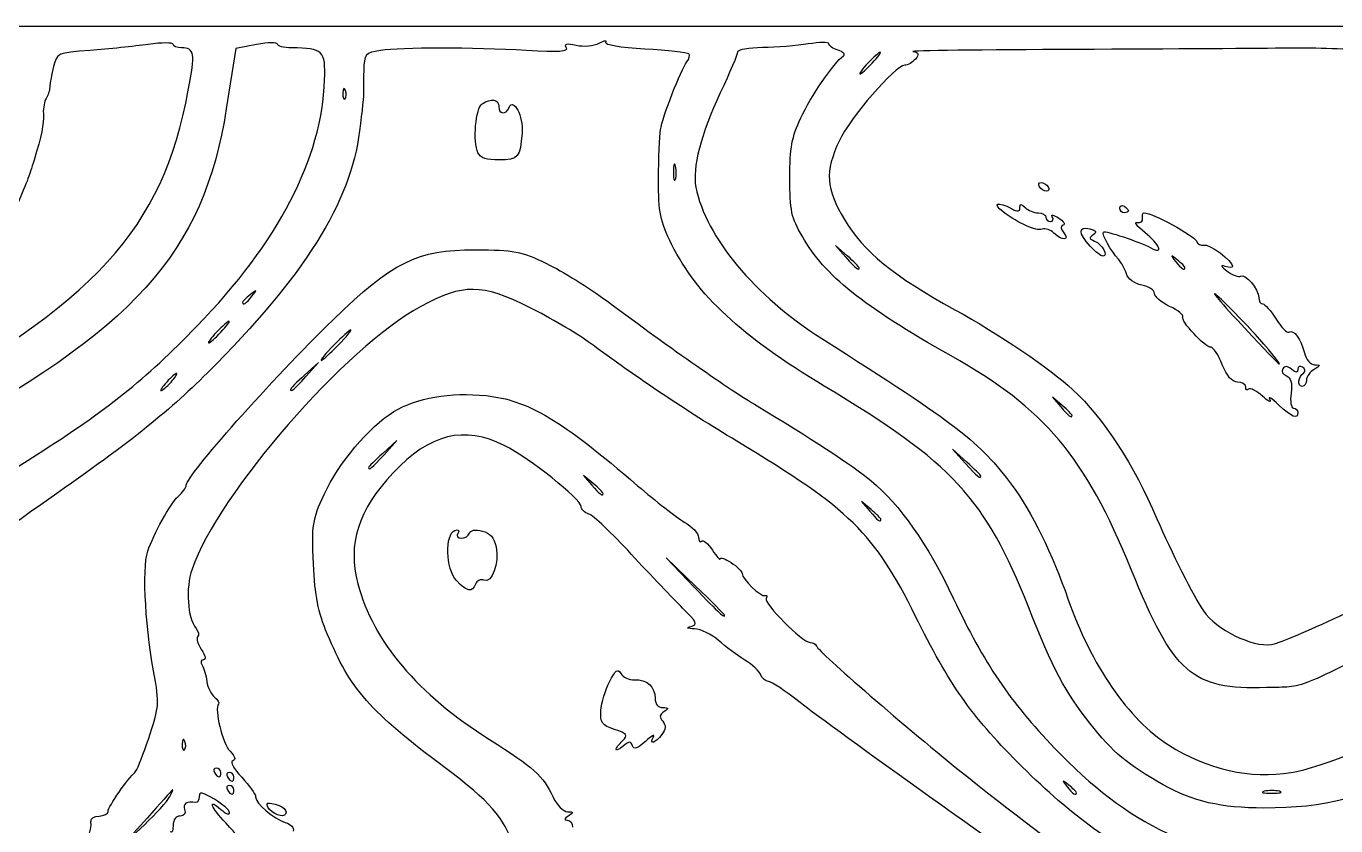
# Model space of a CAD drawing. Extents: x 32 to 2531, y 46 to 1398.
# Drawn here: x 960.5 to 1362.7, y 1152 to 1397.7 of the extents above; entities that cross this region are included whole.
import ezdxf

# ---------------------------------------------------------------- set-up
doc = ezdxf.new("R2010")
doc.units = 0
doc.layers.add('IMAGE', color=7, linetype='CONTINUOUS')

msp = doc.modelspace()

# ---------------------------------------------------------------- linework, layer by layer
at = {"layer": 'IMAGE', "color": 7}
for points in [[(32.319879, 721.65756), (32.319879, 1397.653213), (1281.6532, 1397.653213), (2530.9865, 1397.653213), (2530.9865, 721.65312), (2530.9865, 45.6531), (1281.6532, 45.6531), (32.319879, 45.6531), (32.319879, 721.64876)], [(1220.3199, 1386.319879), (1220.3199, 1386.319879)], [(1058.564, 1377.903217), (1058.564, 1377.903217)], [(1099.24, 1358.736815), (1099.24, 1358.736815)], [(1271.6532, 1348.319879), (1271.6532, 1348.319879)], [(1296.3199, 1341.731902), (1296.3199, 1341.731902)], [(1276.0699, 1334.09371), (1276.0699, 1334.09371)], [(1287.219, 1330.07248), (1287.219, 1330.07248)], [(1216.3199, 1323.42079), (1216.3199, 1323.42079)], [(1316.3199, 1323.48995), (1316.3199, 1323.48995)], [(1029.8233, 1314.65321), (1029.8233, 1314.65321)], [(1020.3199, 1303.65321), (1020.3199, 1303.65321)], [(1056.3199, 1299.65321), (1056.3199, 1299.65321)], [(1340.5493, 1299.98655), (1340.5493, 1299.98655)], [(1004.9865, 1288.31988), (1004.9865, 1288.31988)], [(1046.4038, 1289.98655), (1046.4038, 1289.98655)], [(1281.6532, 1278.11323), (1281.6532, 1278.11323)], [(1070.4038, 1265.98655), (1070.4038, 1265.98655)], [(1253.6532, 1259.40376), (1253.6532, 1259.40376)], [(1137.6532, 1254.11323), (1137.6532, 1254.11323)], [(1222.9865, 1246.11323), (1222.9865, 1246.11323)], [(1092.6497, 1227.31985), (1092.6497, 1227.31985)], [(1174.9865, 1216.69173), (1174.9865, 1216.69173)], [(1141.6532, 1175.39473), (1141.6532, 1175.39473)], [(1020.3199, 1168.31988), (1020.3199, 1168.31988)], [(1024.3199, 1166.98655), (1024.3199, 1166.98655)], [(1024.3199, 1162.98655), (1024.3199, 1162.98655)], [(1345.3199, 1162.57232), (1345.3199, 1162.57232)], [(1004.6031, 1160.98655), (1004.6031, 1160.98655)], [(1282.9865, 1162.15663), (1282.9865, 1162.15663)], [(1035.2673, 1157.03727), (1035.2673, 1157.03727)]]:
    msp.add_lwpolyline(points, close=True, dxfattribs=at)
for points in [[(1031.2775, 1392.00884), (1024.9018, 1390.748203), (1021.9644, 1372.216108)], [(1159.9101, 1354.627837), (1159.9105, 1354.627837)], [(1212.6532, 1327.08746), (1208.9865, 1330.31988), (1212.219, 1326.65321)], [(1046.4038, 1289.98655), (1050.3199, 1294.31988), (1045.9865, 1290.40376)], [(1278.6532, 1281.11319), (1275.6532, 1283.65321), (1278.1932, 1280.65321)], [(1345.1088, 1281.31977), (1345.1088, 1281.31988)], [(1070.4038, 1265.98655), (1074.3199, 1270.31988), (1069.9865, 1266.40376)], [(1249.3199, 1263.73709), (1244.9865, 1267.65321), (1248.9027, 1263.31988)], [(1134.6532, 1257.11323), (1131.6532, 1259.65321), (1134.1932, 1256.65321)], [(1219.9865, 1249.11323), (1216.9865, 1251.65321), (1219.5265, 1248.65321)], [(1165.9865, 1225.69173), (1156.9865, 1234.31988), (1165.6147, 1225.31988)], [(1009.2306, 1177.90321), (1009.2307, 1177.90321)], [(997.61695, 1154.31988), (990.40459, 1146.31988), (996.79815, 1152.31988)]]:
    msp.add_lwpolyline(points, dxfattribs=at)
for points in [[(997.98587, 1392.05206), (993.7692, 1391.461979), (985.7352, 1390.635821), (980.13253, 1390.216152)], [(1005.6525, 1392.05566), (1005.6525, 1392.643735), (1002.2025, 1392.642092), (997.98587, 1392.05206)], [(1008.2405, 1390.986436), (1006.8171, 1390.986436), (1005.6525, 1391.467587), (1005.6525, 1392.05566)], [(1037.6532, 1392.128), (1037.6532, 1392.755816), (1034.7841, 1392.702196), (1031.2775, 1392.00884)], [(1041.9865, 1390.968309), (1039.6032, 1390.978309), (1037.6532, 1391.500184), (1037.6532, 1392.128)], [(1129.4082, 1391.707026), (1126.3876, 1392.370453), (1125.5795, 1392.18443), (1126.3147, 1390.994909)], [(1136.4026, 1392.364139), (1134.732, 1391.470089), (1131.7588, 1391.190754), (1129.4082, 1391.707026)], [(1138.5217, 1392.646363), (1138.9543, 1393.346457), (1138.0008, 1393.219457), (1136.4026, 1392.364139)], [(1150.4834, 1390.612882), (1142.9111, 1391.064654), (1138.0544, 1391.890287), (1138.5217, 1392.646363)], [(1200.6532, 1392.187949), (1197.1699, 1391.614589), (1190.8699, 1391.10971), (1186.6532, 1391.065995)], [(1206.9865, 1392.198349), (1206.9865, 1392.766006), (1204.1365, 1392.761339), (1200.6532, 1392.187949)], [(1209.8294, 1390.263965), (1208.2658, 1390.760219), (1206.9865, 1391.630693), (1206.9865, 1392.198349)], [(980.13253, 1390.216152), (970.01809, 1389.458531), (969.93855, 1389.4231), (968.91487, 1385.219803)], [(1010.3003, 1377.971641), (1012.4701, 1389.409761), (1012.2205, 1390.986436), (1008.2405, 1390.986436)], [(1052.1586, 1381.147688), (1052.4773, 1390.160165), (1051.6825, 1390.927573), (1041.9865, 1390.968309)], [(1069.3199, 1390.181098), (1064.4984, 1389.446026), (1064.3142, 1389.220705), (1064.162, 1383.869343)], [(1114.1482, 1390.163098), (1097.3693, 1391.155318), (1075.7669, 1391.163994), (1069.3199, 1390.181098)], [(1126.3147, 1390.994909), (1127.0784, 1389.759235), (1124.2489, 1389.565789), (1114.1482, 1390.163098)], [(1163.9659, 1389.11831), (1163.5622, 1389.522003), (1157.4951, 1390.194561), (1150.4834, 1390.612882)], [(1163.3945, 1386.685434), (1164.1125, 1387.619822), (1164.3696, 1388.714617), (1163.9659, 1389.11831)], [(1178.9865, 1389.732021), (1178.9865, 1389.04205), (1176.5893, 1383.384613), (1173.6594, 1377.159939)], [(1186.6532, 1391.065995), (1182.4365, 1391.022275), (1178.9865, 1390.421993), (1178.9865, 1389.732021)], [(1198.343, 1369.474118), (1201.4126, 1376.068043), (1208.5896, 1386.480931), (1211.4616, 1388.507449)], [(1211.4616, 1388.507449), (1212.1274, 1388.977278), (1211.3926, 1389.76771), (1209.8294, 1390.263965)], [(1222.7847, 1389.653213), (1222.4181, 1389.653213), (1220.7089, 1388.153213), (1218.9865, 1386.319879)], [(1220.3199, 1386.319879), (1222.0422, 1388.153213), (1223.1514, 1389.653213), (1222.7847, 1389.653213)], [(1233.561, 1387.542211), (1232.6991, 1386.503482), (1231.2319, 1385.653613), (1230.3006, 1385.653613)], [(1283.0671, 1390.506385), (1254.1445, 1390.404025), (1231.5264, 1390.120149), (1232.8045, 1389.875545)], [(1232.8045, 1389.875545), (1234.6481, 1389.52273), (1234.8045, 1389.040467), (1233.561, 1387.542211)], [(1347.6535, 1390.895262), (1341.0535, 1390.783742), (1311.9896, 1390.608743), (1283.0671, 1390.506385)], [(1372.0867, 1390.243906), (1365.2484, 1390.713675), (1354.2535, 1391.006785), (1347.6535, 1390.895262)], [(968.91487, 1385.219803), (968.34783, 1382.891479), (967.83183, 1380.086485), (967.7682, 1378.986485)], [(1064.162, 1383.869343), (1064.075, 1380.817135), (1064.063, 1377.906573), (1064.135, 1377.401427)], [(1155.2864, 1365.767806), (1155.9299, 1369.829745), (1161.5156, 1384.239945), (1163.3945, 1386.685434)], [(1230.3006, 1385.653613), (1227.4502, 1385.653613), (1213.4571, 1369.492085), (1210.14, 1362.368862)], [(1218.9865, 1386.319879), (1217.2642, 1384.486546), (1216.155, 1382.986546), (1216.5217, 1382.986546)], [(1216.5217, 1382.986546), (1216.8884, 1382.986546), (1218.5975, 1384.486546), (1220.3199, 1386.319879)], [(1012.8989, 1305.43882), (1037.9931, 1331.27985), (1051.3027, 1356.946097), (1052.1586, 1381.147688)], [(918.98587, 1278.26352), (982.44309, 1313.383), (1002.1248, 1334.87385), (1010.3003, 1377.971641)], [(966.65641, 1375.453416), (966.10855, 1374.610228), (965.71591, 1372.510228), (965.78388, 1370.786749)], [(967.7682, 1378.986485), (967.7046, 1377.886485), (967.20428, 1376.296604), (966.65641, 1375.453416)], [(1057.7585, 1377.097661), (1057.7005, 1375.692106), (1058.0157, 1374.904606), (1058.4588, 1375.347661)], [(1058.564, 1377.903217), (1058.1384, 1378.966861), (1057.8225, 1378.650918), (1057.7585, 1377.097661)], [(1058.4588, 1375.347661), (1058.9018, 1375.790717), (1058.9492, 1376.940717), (1058.564, 1377.903217)], [(1064.135, 1377.401427), (1064.207, 1376.896282), (1063.6455, 1371.53675), (1062.8875, 1365.491355)], [(1100.5416, 1373.818486), (1103.305, 1375.570197), (1105.6532, 1375.188014), (1105.6532, 1372.986546)], [(1108.7917, 1372.653213), (1110.1589, 1375.936519), (1113.1909, 1369.950618), (1112.7831, 1364.773129)], [(1173.6594, 1377.159939), (1167.7255, 1364.553287), (1164.9843, 1353.997861), (1166.1415, 1348.211722)], [(1021.9644, 1372.216108), (1014.9339, 1327.85968), (993.8896, 1304.53238), (929.65321, 1269.89046)], [(1099.24, 1358.736815), (1097.6123, 1362.113982), (1098.5115, 1372.531561), (1100.5416, 1373.818486)], [(1105.6532, 1372.986546), (1105.6532, 1370.564311), (1107.8257, 1370.333569), (1108.7917, 1372.653213)], [(965.78388, 1370.786749), (965.91668, 1367.418973), (965.24436, 1364.04096), (962.93191, 1356.457833)], [(1195.0121, 1350.986546), (1195.0125, 1360.273745), (1195.6139, 1363.611514), (1198.343, 1369.474118)], [(1062.8875, 1365.491355), (1060.1158, 1343.387167), (1046.1156, 1321.12062), (1016.1499, 1291.15791)], [(1112.7831, 1364.773129), (1112.1915, 1357.26059), (1111.6636, 1356.643581), (1105.7581, 1356.562078)], [(1154.701, 1350.611249), (1154.723, 1357.050995), (1154.9861, 1363.871446), (1155.2864, 1365.767806)], [(1210.14, 1362.368862), (1205.7356, 1352.910361), (1206.08, 1347.775537), (1211.7551, 1338.28994)], [(962.93191, 1356.457833), (961.39891, 1351.430695), (960.63855, 1349.466845), (957.12181, 1341.451647)], [(1105.7581, 1356.562078), (1101.9249, 1356.509168), (1100.0048, 1357.149783), (1099.24, 1358.736815)], [(1159.9105, 1354.627837), (1159.5725, 1355.925127), (1159.2737, 1355.186546), (1159.2465, 1352.986546)], [(1159.2465, 1352.986546), (1159.2195, 1350.786546), (1159.4959, 1349.725127), (1159.8611, 1350.627837)], [(1159.8611, 1350.627837), (1160.2264, 1351.530547), (1160.2486, 1353.330547), (1159.9101, 1354.627837)], [(1158.8041, 1330.48849), (1155.1078, 1337.99673), (1154.666, 1340.163203), (1154.701, 1350.611249)], [(1166.1415, 1348.211722), (1169.2335, 1332.75172), (1184.1443, 1314.81491), (1204.8455, 1301.65318)], [(1198.8512, 1332.98655), (1195.4444, 1338.90164), (1195.0116, 1340.930879), (1195.0121, 1350.986546)], [(1271.6532, 1348.319879), (1271.2, 1349.053213), (1271.4292, 1349.653213), (1272.1625, 1349.653213)], [(1273.8106, 1346.986546), (1273.0773, 1346.986546), (1272.1064, 1347.586546), (1271.6532, 1348.319879)], [(1272.1625, 1349.653213), (1272.8958, 1349.653213), (1273.8667, 1349.053213), (1274.3199, 1348.319879)], [(1274.3199, 1348.319879), (1274.7731, 1347.586546), (1274.5439, 1346.986546), (1273.8106, 1346.986546)], [(1260.4734, 1340.618071), (1257.0418, 1343.174115), (1258.8564, 1343.863614), (1263.0742, 1341.606301)], [(1265.6532, 1341.872967), (1265.6532, 1343.153899), (1266.0088, 1343.164323), (1267.2532, 1341.919877)], [(1272.5098, 1335.27208), (1270.5671, 1334.62452), (1265.4965, 1336.87665), (1260.4734, 1340.618071)], [(1263.0742, 1341.606301), (1264.977, 1340.587963), (1265.6532, 1340.657885), (1265.6532, 1341.872967)], [(1267.2532, 1341.919877), (1268.1332, 1341.039877), (1269.9332, 1340.319877), (1271.2532, 1340.319877)], [(1271.2532, 1340.319877), (1272.5732, 1340.319877), (1273.6532, 1339.71987), (1273.6532, 1338.98654)], [(1275.5924, 1339.08497), (1275.1057, 1339.87244), (1275.9762, 1339.72442), (1277.5269, 1338.75603)], [(1296.3199, 1341.731902), (1296.3199, 1342.508514), (1296.9199, 1342.773105), (1297.6532, 1342.319879)], [(1297.6532, 1340.319879), (1296.9199, 1340.319879), (1296.3199, 1340.95529), (1296.3199, 1341.731902)], [(1297.6532, 1342.319879), (1298.3865, 1341.866654), (1298.9865, 1341.231245), (1298.9865, 1340.907857)], [(1298.9865, 1340.907857), (1298.9865, 1340.584469), (1298.3865, 1340.319879), (1297.6532, 1340.319879)], [(1303.3199, 1338.65321), (1303.1365, 1339.56988), (1303.3789, 1340.319879), (1303.8579, 1340.319879)], [(1303.8579, 1340.319879), (1306.2119, 1340.319879), (1319.2152, 1333.27542), (1319.833, 1331.66549)], [(1211.7551, 1338.28994), (1217.6925, 1328.36593), (1226.8586, 1320.8651), (1245.6536, 1310.54996)], [(1276.0699, 1334.09369), (1275.0943, 1335.06928), (1273.4923, 1335.59956), (1272.5098, 1335.27208)], [(1273.6532, 1338.98654), (1273.6532, 1338.25321), (1274.2886, 1337.65321), (1275.0652, 1337.65321)], [(1275.0652, 1337.65321), (1275.8419, 1337.65321), (1276.0791, 1338.2975), (1275.5924, 1339.08497)], [(1277.5269, 1338.75603), (1279.0775, 1337.78763), (1279.7152, 1336.78499), (1278.9441, 1336.52793)], [(1278.9441, 1336.52793), (1278.0007, 1336.21347), (1278.0498, 1335.4486), (1279.0942, 1334.19021)], [(1287.219, 1330.07248), (1283.5443, 1333.98395), (1283.492, 1336.28671), (1287.0992, 1335.3434)], [(1287.0992, 1335.3434), (1289.157, 1334.80529), (1289.4263, 1334.33704), (1288.1366, 1333.53996)], [(1303.9865, 1334.27327), (1301.6032, 1336.18726), (1300.5532, 1337.58075), (1301.6532, 1337.3699)], [(1301.6532, 1337.3699), (1302.7532, 1337.15906), (1303.5032, 1337.73655), (1303.3199, 1338.65321)], [(1244.542, 1296.34704), (1217.314, 1311.7016), (1205.7859, 1320.94601), (1198.8512, 1332.98655)], [(1279.0942, 1334.19021), (1281.1206, 1331.74845), (1278.4988, 1331.66477), (1276.0699, 1334.09371)], [(1288.1366, 1333.53996), (1286.7725, 1332.69689), (1286.8703, 1332.28079), (1288.5875, 1331.62185)], [(1288.5875, 1331.62185), (1290.8971, 1330.73558), (1292.9915, 1326.98655), (1291.1771, 1326.98655)], [(1295.8992, 1326.03021), (1293.6675, 1328.46936), (1290.7102, 1333.82132), (1291.2796, 1334.39067)], [(1291.2796, 1334.39067), (1291.8317, 1334.94277), (1302.2336, 1331.48332), (1305.8648, 1329.53995)], [(1305.8648, 1329.53995), (1309.9548, 1327.35108), (1308.7146, 1330.47626), (1303.9865, 1334.27327)], [(1319.833, 1331.66549), (1320.2222, 1330.65135), (1321.2409, 1330.0869), (1322.0969, 1330.41118)], [(1054.6514, 1307.36363), (1073.0587, 1325.23345), (1080.6719, 1328.99739), (1098.3199, 1328.95302)], [(1098.3199, 1328.95302), (1110.5002, 1328.92242), (1112.4027, 1328.55756), (1120.3199, 1324.73406)], [(1205.5935, 1287.07461), (1180.2158, 1302.2942), (1166.3508, 1315.15896), (1158.8041, 1330.48849)], [(1216.3199, 1323.42079), (1216.3199, 1323.65963), (1214.6699, 1325.30963), (1212.6532, 1327.08746)], [(1291.1771, 1326.98655), (1290.5946, 1326.98655), (1288.8135, 1328.37522), (1287.219, 1330.07248)], [(1313.9865, 1325.82329), (1311.8718, 1327.48178), (1311.8246, 1327.43462), (1313.4831, 1325.31988)], [(1322.0969, 1330.41118), (1323.5884, 1330.97621), (1330.9865, 1325.53524), (1330.9865, 1323.87326)], [(1120.3199, 1324.73406), (1125.0865, 1322.43208), (1133.4865, 1317.20947), (1138.9865, 1313.12827)], [(1212.219, 1326.65321), (1215.2401, 1323.22616), (1216.3199, 1322.3751), (1216.3199, 1323.42079)], [(1298.3398, 1321.59054), (1297.8661, 1323.08299), (1296.7678, 1325.08085), (1295.8992, 1326.03021)], [(1313.4831, 1325.31988), (1315.225, 1323.09888), (1316.3199, 1322.39257), (1316.3199, 1323.48995)], [(1316.3199, 1323.48995), (1316.3199, 1323.76683), (1315.2699, 1324.81683), (1313.9865, 1325.82329)], [(1328.6532, 1323.85906), (1327.0799, 1324.39098), (1327.2978, 1323.91786), (1329.3222, 1322.40664)], [(1330.9865, 1323.87326), (1330.9865, 1323.4316), (1329.9365, 1323.42523), (1328.6532, 1323.85906)], [(1303.0938, 1318.09843), (1300.7877, 1318.55964), (1298.85, 1319.98304), (1298.3398, 1321.59054)], [(1329.3222, 1322.40664), (1330.9735, 1321.17393), (1332.8165, 1320.46936), (1333.4177, 1320.84095)], [(1333.4177, 1320.84095), (1334.8451, 1321.7231), (1338.9865, 1316.86208), (1338.9865, 1314.30459)], [(1029.3199, 1315.15662), (1028.0365, 1314.15016), (1026.9865, 1313.10016), (1026.9865, 1312.82329)], [(1029.8233, 1314.65321), (1031.4818, 1316.76795), (1031.4346, 1316.81511), (1029.3199, 1315.15662)], [(1115.0747, 1311.23302), (1100.1908, 1318.57852), (1094.9329, 1318.62583), (1081.706, 1311.53326)], [(1306.9865, 1315.5491), (1306.9865, 1316.52303), (1305.2348, 1317.67023), (1303.0938, 1318.09843)], [(1311.6415, 1311.56943), (1309.0813, 1312.78432), (1306.9865, 1314.57518), (1306.9865, 1315.5491)], [(1327.5253, 1313.65321), (1323.3058, 1317.68655), (1325.5084, 1314.84052), (1332.42, 1307.32872)], [(1081.706, 1311.53326), (1058.7973, 1299.24905), (1019.4532, 1254.06145), (1011.456, 1230.84953)], [(1026.9865, 1312.82329), (1026.9865, 1311.72591), (1028.0815, 1312.43222), (1029.8233, 1314.65321)], [(1133.126, 1300.66843), (1129.3823, 1303.4268), (1121.2592, 1308.18085), (1115.0747, 1311.23302)], [(1138.9865, 1313.12827), (1159.454, 1297.94065), (1176.295, 1286.16529), (1184.9552, 1280.98655)], [(1315.6679, 1308.34363), (1316.0136, 1308.90292), (1314.2017, 1310.35453), (1311.6415, 1311.56943)], [(1340.5493, 1299.98655), (1337.6056, 1303.46988), (1331.7448, 1309.61988), (1327.5253, 1313.65321)], [(1338.9865, 1314.30459), (1338.9865, 1313.21297), (1339.5376, 1312.31983), (1340.2111, 1312.31983)], [(1340.2111, 1312.31983), (1340.8847, 1312.31983), (1342.7359, 1310.21609), (1344.3251, 1307.64485)], [(1009.6532, 1256.60588), (1009.6532, 1259.50091), (1036.2342, 1289.48408), (1054.6514, 1307.36363)], [(1022.7847, 1306.98655), (1022.4181, 1306.98655), (1020.7089, 1305.48655), (1018.9865, 1303.65321)], [(1020.3199, 1303.65321), (1022.0422, 1305.48655), (1023.1514, 1306.98655), (1022.7847, 1306.98655)], [(1245.6536, 1310.54996), (1259.1476, 1303.14416), (1275.0841, 1292.33619), (1281.9049, 1285.96475)], [(1324.3423, 1298.98655), (1322.4505, 1298.98655), (1314.9112, 1307.11923), (1315.6679, 1308.34363)], [(1332.42, 1307.32872), (1345.8123, 1292.77345), (1349.3299, 1289.59647), (1340.5493, 1299.98655)], [(1344.3251, 1307.64485), (1345.9141, 1305.07361), (1347.6951, 1303.26701), (1348.2827, 1303.63017)], [(963.64435, 1265.93709), (985.37571, 1279.7213), (996.89923, 1288.96308), (1012.8989, 1305.43882)], [(1018.9865, 1303.65321), (1017.2642, 1301.81988), (1016.155, 1300.31988), (1016.5217, 1300.31988)], [(1016.5217, 1300.31988), (1016.8884, 1300.31988), (1018.5975, 1301.81988), (1020.3199, 1303.65321)], [(1060.1763, 1304.31988), (1059.8097, 1304.31988), (1057.4743, 1302.21988), (1054.9865, 1299.65321)], [(1056.3199, 1299.65321), (1058.8076, 1302.21988), (1060.543, 1304.31988), (1060.1763, 1304.31988)], [(1348.2827, 1303.63017), (1349.7679, 1304.54805), (1351.9315, 1301.66496), (1353.0239, 1297.31237)], [(1054.9865, 1299.65321), (1052.4988, 1297.08655), (1050.7634, 1294.98655), (1051.1301, 1294.98655)], [(1051.1301, 1294.98655), (1051.4968, 1294.98655), (1053.8322, 1297.08655), (1056.3199, 1299.65321)], [(1178.7517, 1270.14096), (1162.8177, 1279.74695), (1148.71, 1289.18617), (1133.126, 1300.66843)], [(1204.8455, 1301.65318), (1247.2285, 1274.70631), (1253.0124, 1270.23682), (1263.2885, 1256.49165)], [(1327.8088, 1293.65321), (1326.6351, 1296.58655), (1325.0752, 1298.98655), (1324.3423, 1298.98655)], [(1299.7983, 1230.75153), (1285.6421, 1265.50181), (1273.338, 1280.10827), (1244.542, 1296.34704)], [(1353.0239, 1297.31237), (1353.5513, 1295.21071), (1354.874, 1293.63591), (1356.1311, 1293.61261)], [(1016.1499, 1291.15791), (1003.5912, 1278.60043), (992.12971, 1269.51458), (964.98673, 1250.59941)], [(1006.7332, 1290.98655), (1006.3665, 1290.98655), (1004.9805, 1289.78655), (1003.6532, 1288.31988)], [(1004.9865, 1288.31988), (1006.3139, 1289.78655), (1007.0999, 1290.98655), (1006.7332, 1290.98655)], [(1332.4647, 1288.31988), (1330.767, 1288.31988), (1329.2453, 1290.06299), (1327.8088, 1293.65321)], [(1346.354, 1292.37511), (1345.8756, 1291.60097), (1346.389, 1290.62069), (1347.4931, 1290.19671)], [(1349.1052, 1292.22125), (1347.8095, 1293.29664), (1346.9532, 1293.34452), (1346.354, 1292.37511)], [(1350.9865, 1292.23525), (1350.9865, 1291.03036), (1350.5441, 1291.02708), (1349.1052, 1292.22125)], [(1352.3199, 1286.98649), (1350.776, 1286.98649), (1351.1115, 1289.92464), (1352.7956, 1291.15316)], [(1352.4623, 1292.89852), (1351.6505, 1293.40013), (1350.9865, 1293.10167), (1350.9865, 1292.23525)], [(1352.7956, 1291.15316), (1353.4239, 1291.61149), (1353.2739, 1292.39691), (1352.4623, 1292.89852)], [(1355.9865, 1292.21303), (1354.7032, 1291.46556), (1353.6532, 1289.9838), (1353.6532, 1288.92024)], [(1356.1311, 1293.61261), (1358.0707, 1293.57671), (1358.0541, 1293.41732), (1355.9865, 1292.21303)], [(1003.6532, 1288.31988), (1002.3259, 1286.85321), (1001.5399, 1285.65321), (1001.9066, 1285.65321)], [(1001.9066, 1285.65321), (1002.2732, 1285.65321), (1003.6592, 1286.85321), (1004.9865, 1288.31988)], [(1045.9865, 1290.40376), (1043.6032, 1288.24989), (1041.6532, 1286.29989), (1041.6532, 1286.07043)], [(1041.6532, 1286.07043), (1041.6532, 1285.04035), (1042.7534, 1285.94723), (1046.4038, 1289.98655)], [(1268.2541, 1219.21111), (1255.0049, 1252.61117), (1245.0108, 1263.43515), (1205.5935, 1287.07461)], [(1334.9865, 1286.76432), (1334.9865, 1287.61988), (1333.8517, 1288.31988), (1332.4647, 1288.31988)], [(1347.4931, 1290.19671), (1348.9156, 1289.65084), (1349.3319, 1288.09672), (1348.9192, 1284.87279)], [(1353.6532, 1288.92024), (1353.6532, 1287.85668), (1353.0532, 1286.98649), (1352.3199, 1286.98649)], [(1073.3611, 1279.21807), (1080.2583, 1283.48071), (1090.7952, 1285.30643), (1101.7464, 1284.13631)], [(1101.7464, 1284.13631), (1114.6211, 1282.76064), (1124.9013, 1276.65023), (1148.2776, 1256.47896)], [(1281.9049, 1285.96475), (1291.389, 1277.10547), (1300.6497, 1262.89316), (1307.7371, 1246.32028)], [(1335.8876, 1286.10985), (1335.392, 1285.61425), (1334.9865, 1285.90877), (1334.9865, 1286.76432)], [(1340.1027, 1283.99875), (1338.28, 1285.65545), (1336.3832, 1286.60545), (1335.8876, 1286.10985)], [(1342.3541, 1282.98655), (1342.9384, 1281.88655), (1341.9253, 1282.34204), (1340.1027, 1283.99875)], [(1345.1088, 1281.31988), (1343.0095, 1283.33655), (1341.7697, 1284.08655), (1342.3541, 1282.98655)], [(1348.9192, 1284.87279), (1348.5967, 1282.35403), (1348.9322, 1280.31977), (1349.6613, 1280.31977)], [(1052.0212, 1253.81785), (1056.3307, 1263.25888), (1065.8266, 1274.56144), (1073.3611, 1279.21807)], [(1184.9552, 1280.98655), (1200.864, 1271.47317), (1214.1947, 1262.71396), (1220.0066, 1257.95524)], [(1278.1932, 1280.65321), (1280.5802, 1277.83396), (1281.6532, 1277.04623), (1281.6532, 1278.11323)], [(1281.6532, 1278.11319), (1281.6532, 1278.3662), (1280.3032, 1279.7162), (1278.6532, 1281.11319)], [(1350.9865, 1278.98644), (1350.9865, 1276.73679), (1349.1003, 1277.48557), (1345.1088, 1281.31977)], [(1349.6613, 1280.31977), (1350.3903, 1280.31977), (1350.9865, 1279.71977), (1350.9865, 1278.98644)], [(1107.3269, 1268.81425), (1095.0882, 1275.01611), (1084.3538, 1272.38515), (1073.2259, 1260.45619)], [(1130.8972, 1250.07644), (1130.7623, 1252.45119), (1115.1936, 1264.82791), (1107.3269, 1268.81425)], [(1233.5271, 1216.4676), (1220.8324, 1242.05451), (1213.6239, 1249.11801), (1178.7517, 1270.14096)], [(929.1758, 1240.97534), (936.35617, 1247.96921), (943.68704, 1253.27814), (963.64435, 1265.93709)], [(1069.9865, 1266.40376), (1067.6032, 1264.24989), (1065.6532, 1262.29989), (1065.6532, 1262.07043)], [(1065.6532, 1262.07043), (1065.6532, 1261.04035), (1066.7534, 1261.94723), (1070.4038, 1265.98655)], [(1248.9027, 1263.31988), (1252.553, 1259.2806), (1253.6532, 1258.37368), (1253.6532, 1259.40376)], [(1253.6532, 1259.40376), (1253.6532, 1259.63323), (1251.7032, 1261.58323), (1249.3199, 1263.73709)], [(1073.2259, 1260.45619), (1062.3472, 1248.79436), (1059.1496, 1238.70767), (1062.389, 1226.27099)], [(1007.073, 1253.06483), (1008.4921, 1254.34908), (1009.6532, 1255.94256), (1009.6532, 1256.60588)], [(1134.1932, 1256.65321), (1136.5802, 1253.83396), (1137.6532, 1253.04623), (1137.6532, 1254.11323)], [(1137.6532, 1254.11323), (1137.6532, 1254.36624), (1136.3032, 1255.71624), (1134.6532, 1257.11323)], [(1148.2776, 1256.47896), (1153.7544, 1251.75309), (1160.2044, 1246.72472), (1162.6109, 1245.30481)], [(1220.0066, 1257.95524), (1228.7389, 1250.80544), (1237.3157, 1238.50485), (1245.2545, 1221.74553)], [(1263.2885, 1256.49165), (1269.1042, 1248.71275), (1275.7013, 1235.30414), (1280.4168, 1221.67807)], [(997.83236, 1236.31988), (999.63976, 1241.68229), (1004.7721, 1250.98245), (1007.073, 1253.06483)], [(1048.7351, 1232.48452), (1048.1794, 1244.47385), (1048.395, 1245.87372), (1052.0212, 1253.81785)], [(964.98673, 1250.59941), (931.07976, 1226.97058), (924.14563, 1215.34033), (922.07577, 1178.62711)], [(1133.3202, 1247.754), (1132.0368, 1248.16409), (1130.9465, 1249.20919), (1130.8972, 1250.07644)], [(1146.3202, 1235.44805), (1140.4535, 1241.80623), (1134.6035, 1247.34391), (1133.3202, 1247.754)], [(1219.5265, 1248.65321), (1221.9135, 1245.83396), (1222.9865, 1245.04623), (1222.9865, 1246.11323)], [(1222.9865, 1246.11323), (1222.9865, 1246.36624), (1221.6365, 1247.71624), (1219.9865, 1249.11323)], [(1092.6497, 1227.31985), (1089.3513, 1230.85176), (1089.0159, 1241.66458), (1092.1721, 1242.71565)], [(1092.1721, 1242.71565), (1093.2963, 1243.09001), (1093.6585, 1242.74045), (1093.0935, 1241.82616)], [(1096.6123, 1241.86377), (1096.9294, 1242.81512), (1098.442, 1243.07764), (1100.5533, 1242.54773)], [(1162.6109, 1245.30481), (1165.0175, 1243.88489), (1166.9865, 1241.78241), (1166.9865, 1240.63263)], [(1307.7371, 1246.32028), (1312.0443, 1236.24841), (1319.0757, 1222.31603), (1322.0299, 1217.99989)], [(1093.0935, 1241.82616), (1092.5622, 1240.96657), (1093.0075, 1240.31985), (1094.1301, 1240.31985)], [(1094.1301, 1240.31985), (1095.2123, 1240.31985), (1096.3292, 1241.01461), (1096.6123, 1241.86377)], [(1100.5533, 1242.54773), (1103.0003, 1241.93357), (1104.2093, 1240.5394), (1104.7832, 1237.6699)], [(1166.9865, 1240.63263), (1166.9865, 1239.48284), (1167.3914, 1238.94693), (1167.8862, 1239.44173)], [(1167.8862, 1239.44173), (1168.381, 1239.93653), (1169.877, 1238.68653), (1171.2107, 1236.66396)], [(1000.1035, 1196.86875), (997.18913, 1211.14416), (996.04509, 1231.01723), (997.83236, 1236.31988)], [(1104.7832, 1237.6699), (1105.8073, 1232.54956), (1103.6047, 1226.46398), (1101.0784, 1227.43345)], [(1162.0819, 1218.88655), (1159.2796, 1221.6372), (1152.1868, 1229.08987), (1146.3202, 1235.44805)], [(1171.2107, 1236.66396), (1172.5444, 1234.64139), (1173.6396, 1233.45037), (1173.6444, 1234.01728)], [(1173.6444, 1234.01728), (1173.6544, 1234.58419), (1175.1532, 1234.06518), (1176.9865, 1232.86393)], [(1011.456, 1230.84953), (1009.4255, 1224.95583), (1010.0248, 1215.88276), (1012.66, 1212.62099)], [(1052.9447, 1210.98655), (1050.1285, 1217.73848), (1049.1985, 1222.48805), (1048.7351, 1232.48452)], [(1176.9865, 1232.86393), (1178.8199, 1231.66269), (1180.3199, 1230.14885), (1180.3199, 1229.49987)], [(1341.3257, 1194.42071), (1318.3635, 1193.8172), (1312.8954, 1198.60105), (1299.7983, 1230.75153)], [(1342.906, 1207.65537), (1346.4744, 1208.12389), (1373.1704, 1220.3944), (1393.9688, 1231.12569)], [(1098.4721, 1226.23566), (1097.443, 1223.55397), (1095.898, 1223.84168), (1092.6497, 1227.31985)], [(1101.0784, 1227.43345), (1100.0492, 1227.82836), (1098.8764, 1227.28936), (1098.4721, 1226.23566)], [(1180.3199, 1229.49987), (1180.3199, 1227.80771), (1186.1104, 1222.25005), (1187.419, 1222.68625)], [(1062.389, 1226.27099), (1066.9628, 1208.71073), (1080.7752, 1192.36995), (1102.7696, 1178.49869)], [(1165.6147, 1225.31988), (1173.6289, 1216.96029), (1174.9865, 1215.71037), (1174.9865, 1216.69173)], [(1174.9865, 1216.69173), (1174.9865, 1216.89625), (1170.9365, 1220.94625), (1165.9865, 1225.69173)], [(1187.419, 1222.68625), (1188.0235, 1222.88775), (1188.1789, 1222.50373), (1187.7643, 1221.83287)], [(1164.7485, 1213.25732), (1166.8193, 1213.79291), (1166.4267, 1214.62173), (1162.0819, 1218.88655)], [(1187.7643, 1221.83287), (1186.8841, 1220.40883), (1198.9107, 1208.32168), (1201.2088, 1208.3206)], [(1245.2545, 1221.74553), (1254.7246, 1201.75356), (1262.5157, 1190.23773), (1276.2891, 1175.87376)], [(1287.1318, 1183.49971), (1279.6145, 1192.98061), (1275.787, 1200.22133), (1268.2541, 1219.21111)], [(1280.4168, 1221.67807), (1287.3654, 1201.59969), (1299.1546, 1184.45567), (1311.2744, 1176.80481)], [(1264.9102, 1171.52715), (1250.6846, 1185.81211), (1243.9563, 1195.44697), (1233.5271, 1216.4676)], [(1322.0299, 1217.99989), (1325.9625, 1212.25413), (1336.8484, 1206.86), (1342.906, 1207.65537)], [(1012.66, 1212.62099), (1013.415, 1211.6866), (1013.645, 1210.53449), (1013.1713, 1210.06076)], [(1089.1696, 1169.7964), (1065.9092, 1187.19511), (1060.1243, 1193.77296), (1052.9447, 1210.98655)], [(1165.7795, 1212.47459), (1163.3556, 1212.58299), (1163.047, 1212.81725), (1164.7485, 1213.25732)], [(1173.1128, 1208.93437), (1170.9821, 1210.79643), (1167.6821, 1212.38952), (1165.7795, 1212.47459)], [(1387.3931, 1212.56617), (1349.6657, 1193.24551), (1353.4589, 1194.7396), (1341.3257, 1194.42071)], [(1013.1713, 1210.06076), (1012.6975, 1209.58703), (1013.2253, 1207.80152), (1014.3453, 1206.09299)], [(1181.1879, 1202.90739), (1178.8773, 1204.36019), (1175.2435, 1207.07232), (1173.1128, 1208.93437)], [(1201.2088, 1208.3206), (1202.0643, 1208.3202), (1202.9643, 1207.8176), (1203.2088, 1207.20369)], [(1203.2088, 1207.20369), (1203.9849, 1205.25451), (1230.999, 1181.82619), (1249.3393, 1167.19637)], [(1014.938, 1202.98655), (1014.1154, 1202.98655), (1013.9444, 1202.27016), (1014.5402, 1201.31988)], [(1014.3453, 1206.09299), (1015.566, 1204.23009), (1015.8032, 1202.98655), (1014.938, 1202.98655)], [(1186.146, 1198.29293), (1185.7296, 1199.37809), (1183.4984, 1201.4546), (1181.1879, 1202.90739)], [(1014.5402, 1201.31988), (1015.1149, 1200.40321), (1015.7774, 1198.15321), (1016.0124, 1196.31988)], [(1139.6086, 1196.23358), (1141.4925, 1199.87673), (1142.1852, 1200.37113), (1143.1043, 1198.72878)], [(1143.1043, 1198.72878), (1143.7347, 1197.60229), (1145.6161, 1196.76154), (1147.2852, 1196.86044)], [(1000.7403, 1188.20208), (1001.0021, 1189.97063), (1000.7153, 1193.87063), (1000.1035, 1196.86875)], [(1016.0124, 1196.31988), (1016.2474, 1194.48655), (1017.3033, 1192.32723), (1018.3588, 1191.52137)], [(1136.997, 1187.37328), (1137.1412, 1189.7476), (1138.3164, 1193.73473), (1139.6086, 1196.23358)], [(1147.2852, 1196.86044), (1151.0473, 1197.08337), (1153.6532, 1194.7186), (1153.6532, 1191.08176)], [(1188.4226, 1196.31992), (1187.5869, 1196.31992), (1186.5624, 1197.20777), (1186.146, 1198.29293)], [(1198.1311, 1189.87555), (1193.6271, 1193.41995), (1189.2583, 1196.31992), (1188.4226, 1196.31992)], [(1018.3588, 1191.52137), (1019.4143, 1190.71553), (1019.9673, 1189.74564), (1019.5877, 1189.36604)], [(1153.6532, 1191.08176), (1153.6532, 1189.34804), (1154.5219, 1188.31225), (1155.9865, 1188.29944)], [(993.8692, 1168.33073), (995.00947, 1169.1912), (1000.1095, 1183.94064), (1000.7403, 1188.20208)], [(1019.5877, 1189.36604), (1018.1846, 1187.96299), (1020.8035, 1177.16903), (1023.1055, 1174.86703)], [(1141.1879, 1181.58672), (1137.2647, 1182.8815), (1136.7661, 1183.56989), (1136.997, 1187.37328)], [(1156.4056, 1187.06772), (1154.9804, 1186.16585), (1154.867, 1185.40374), (1155.962, 1184.08436)], [(1155.9865, 1188.29944), (1157.9028, 1188.28264), (1157.9777, 1188.06249), (1156.4056, 1187.06772)], [(1283.007, 1129.104), (1266.3163, 1140.38281), (1207.6003, 1182.42376), (1198.1311, 1189.87555)], [(1155.962, 1184.08436), (1157.0437, 1182.781), (1156.9822, 1181.69614), (1155.7293, 1179.98274)], [(1309.6532, 1164.58513), (1298.7834, 1170.69473), (1294.2976, 1174.46213), (1287.1318, 1183.49971)], [(1348.9704, 1168.31726), (1357.4192, 1169.66697), (1382.2456, 1179.52851), (1386.818, 1183.35111)], [(1009.2307, 1177.90321), (1008.8051, 1178.96685), (1008.4891, 1178.65092), (1008.4251, 1177.09765)], [(1102.7696, 1178.49869), (1116.4828, 1169.85009), (1119.1857, 1167.40367), (1122.3163, 1160.80653)], [(1143.6471, 1178.12324), (1145.4167, 1179.89282), (1145.1401, 1180.2824), (1141.1879, 1181.58672)], [(1153.1229, 1179.31985), (1153.6511, 1180.23652), (1152.5511, 1179.59264), (1150.6785, 1177.88901)], [(1155.7293, 1179.98274), (1153.7888, 1177.32888), (1151.6643, 1176.78858), (1153.1229, 1179.31985)], [(1008.4251, 1177.09765), (1008.3671, 1175.69211), (1008.6824, 1174.9046), (1009.1254, 1175.34765)], [(1009.1254, 1175.34765), (1009.5685, 1175.79072), (1009.6159, 1176.94072), (1009.2306, 1177.90321)], [(1023.1055, 1174.86703), (1024.6616, 1173.31089), (1024.953, 1172.30889), (1023.9469, 1171.97353)], [(1141.6532, 1175.39469), (1141.6532, 1175.79877), (1142.5505, 1177.02661), (1143.6471, 1178.12324)], [(1143.87, 1176.48998), (1142.6508, 1175.4835), (1141.6532, 1174.99065), (1141.6532, 1175.39473)], [(1146.6803, 1176.55568), (1146.1927, 1178.00532), (1145.6916, 1177.9936), (1143.87, 1176.48998)], [(1150.6785, 1177.88901), (1148.1957, 1175.63026), (1147.1131, 1175.26922), (1146.6803, 1176.55568)], [(1276.2891, 1175.87376), (1299.1996, 1151.98091), (1318.3776, 1142.90028), (1358.3199, 1137.03288)], [(1311.2744, 1176.80481), (1323.2012, 1169.27571), (1336.3864, 1166.30697), (1348.9704, 1168.31726)], [(1023.9469, 1171.97353), (1023.0548, 1171.67616), (1024.2082, 1169.53933), (1026.6907, 1166.8902)], [(1307.6398, 1139.53201), (1294.139, 1145.76975), (1280.0692, 1156.30497), (1264.9102, 1171.52715)], [(1393.7724, 1171.47031), (1370.9945, 1160.43712), (1359.4236, 1157.38031), (1340.5953, 1157.42199)], [(985.65321, 1156.40884), (985.65321, 1157.75285), (991.93936, 1166.87443), (993.8692, 1168.33073)], [(1018.9079, 1169.65321), (1018.1312, 1169.65321), (1017.8667, 1169.05321), (1018.3199, 1168.31988)], [(1018.3199, 1168.31988), (1018.7731, 1167.58655), (1019.4085, 1166.98655), (1019.7319, 1166.98655)], [(1020.3199, 1168.31988), (1020.3199, 1169.05321), (1019.6845, 1169.65321), (1018.9079, 1169.65321)], [(1019.7319, 1166.98655), (1020.0553, 1166.98655), (1020.3199, 1167.58655), (1020.3199, 1168.31988)], [(1022.9079, 1168.31988), (1022.1312, 1168.31988), (1021.8667, 1167.71988), (1022.3199, 1166.98655)], [(1022.3199, 1166.98655), (1022.7731, 1166.25321), (1023.4085, 1165.65321), (1023.7319, 1165.65321)], [(1024.3199, 1166.98655), (1024.3199, 1167.71988), (1023.6845, 1168.31988), (1022.9079, 1168.31988)], [(1023.7319, 1165.65321), (1024.0553, 1165.65321), (1024.3199, 1166.25321), (1024.3199, 1166.98655)], [(1026.6907, 1166.8902), (1029.0463, 1164.37652), (1030.9764, 1161.67447), (1030.9798, 1160.88563)], [(1110.1645, 1145.74171), (1107.306, 1154.48111), (1102.9079, 1159.52023), (1089.1696, 1169.7964)], [(1249.3393, 1167.19637), (1284.6084, 1139.06267), (1299.4516, 1129.54601), (1324.3199, 1119.12303)], [(1005.4219, 1162.98655), (1005.096, 1162.61988), (1001.5837, 1158.71988), (997.61695, 1154.31988)], [(1004.6031, 1160.98655), (1005.3793, 1162.45321), (1005.7478, 1163.35321), (1005.4219, 1162.98655)], [(1018.3193, 1160.14324), (1014.5818, 1162.34839), (1013.6526, 1162.50736), (1013.6526, 1160.9416)], [(1022.9079, 1164.31988), (1022.1312, 1164.31988), (1021.8667, 1163.71988), (1022.3199, 1162.98655)], [(1022.3199, 1162.98655), (1022.7731, 1162.25321), (1023.4085, 1161.65321), (1023.7319, 1161.65321)], [(1024.3199, 1162.98655), (1024.3199, 1163.71988), (1023.6845, 1164.31988), (1022.9079, 1164.31988)], [(1023.7319, 1161.65321), (1024.0553, 1161.65321), (1024.3199, 1162.25321), (1024.3199, 1162.98655)], [(1280.6532, 1164.48996), (1278.5385, 1166.14845), (1278.4913, 1166.10129), (1280.1498, 1163.98655)], [(1280.1498, 1163.98655), (1281.8916, 1161.76555), (1282.9865, 1161.05924), (1282.9865, 1162.15663)], [(1282.9865, 1162.15663), (1282.9865, 1162.43349), (1281.9365, 1163.48349), (1280.6532, 1164.48996)], [(1340.5953, 1157.42199), (1327.403, 1157.45119), (1318.8036, 1159.44199), (1309.6532, 1164.58513)], [(1340.6532, 1162.57232), (1339.3699, 1162.23695), (1340.4199, 1161.96255), (1342.9865, 1161.96255)], [(1345.3199, 1162.57232), (1344.0365, 1162.90768), (1341.9365, 1162.90768), (1340.6532, 1162.57232)], [(1342.9865, 1161.96255), (1345.5532, 1161.96255), (1346.6032, 1162.23695), (1345.3199, 1162.57232)], [(996.79815, 1152.31988), (1000.3146, 1155.61988), (1003.8268, 1159.51988), (1004.6031, 1160.98655)], [(1012.6526, 1159.14447), (1009.8042, 1159.59423), (1008.4838, 1158.77598), (1009.1704, 1156.98658)], [(1013.6526, 1160.9416), (1013.6526, 1159.86634), (1013.2026, 1159.05763), (1012.6526, 1159.14447)], [(1021.786, 1152.84887), (1017.2353, 1157.54411), (1016.0696, 1160.83251), (1020.3193, 1156.98658)], [(1022.9859, 1155.98156), (1022.9859, 1156.75611), (1020.8859, 1158.62887), (1018.3193, 1160.14324)], [(1030.9798, 1160.88563), (1030.9898, 1158.83507), (1036.4374, 1154.12628), (1040.0824, 1153.01933)], [(1035.2673, 1157.03727), (1033.4635, 1159.08244), (1034.6522, 1159.5428), (1038.2108, 1158.17723)], [(1038.2108, 1158.17723), (1039.3708, 1157.73211), (1040.3199, 1156.83211), (1040.3199, 1156.17723)], [(1122.3163, 1160.80653), (1123.4934, 1158.32588), (1125.4606, 1156.31079), (1126.7161, 1156.29951)], [(980.40608, 1153.31988), (980.29435, 1154.23655), (981.42928, 1154.98655), (982.92809, 1154.98655)], [(982.92809, 1154.98655), (984.42691, 1154.98655), (985.65321, 1155.62657), (985.65321, 1156.40884)], [(1007.7953, 1154.98658), (1006.4866, 1154.98658), (1005.6526, 1153.86218), (1005.6526, 1152.09768)], [(1009.1704, 1156.98658), (1009.6564, 1155.72012), (1009.1524, 1154.98658), (1007.7953, 1154.98658)], [(1020.3193, 1156.98658), (1021.7859, 1155.65926), (1022.9859, 1155.207), (1022.9859, 1155.98156)], [(1040.3199, 1156.17723), (1040.3199, 1154.33305), (1037.1812, 1154.86732), (1035.2673, 1157.03727)], [(1126.9868, 1154.98659), (1125.6535, 1154.12492), (1125.5424, 1153.68728), (1126.6535, 1153.67367)], [(1126.7161, 1156.29951), (1128.6696, 1156.28191), (1128.7074, 1156.09849), (1126.9868, 1154.98659)], [(977.50163, 1146.41356), (978.7386, 1145.64907), (980.75621, 1150.44661), (980.40608, 1153.31988)], [(1005.6526, 1152.09768), (1005.6526, 1150.5088), (1005.2562, 1149.60524), (1004.7716, 1150.08979)], [(1023.1194, 1147.69554), (1025.8189, 1148.55232), (1025.771, 1148.73747), (1021.786, 1152.84887)], [(1040.0824, 1153.01933), (1041.8441, 1152.48431), (1042.8955, 1151.34064), (1042.5215, 1150.36609)], [(1126.6535, 1153.67367), (1127.5702, 1153.66297), (1128.3202, 1152.71784), (1128.3202, 1151.57456)]]:
    msp.add_open_spline(points, degree=3, dxfattribs=at)

doc.saveas('drawing.dxf')
